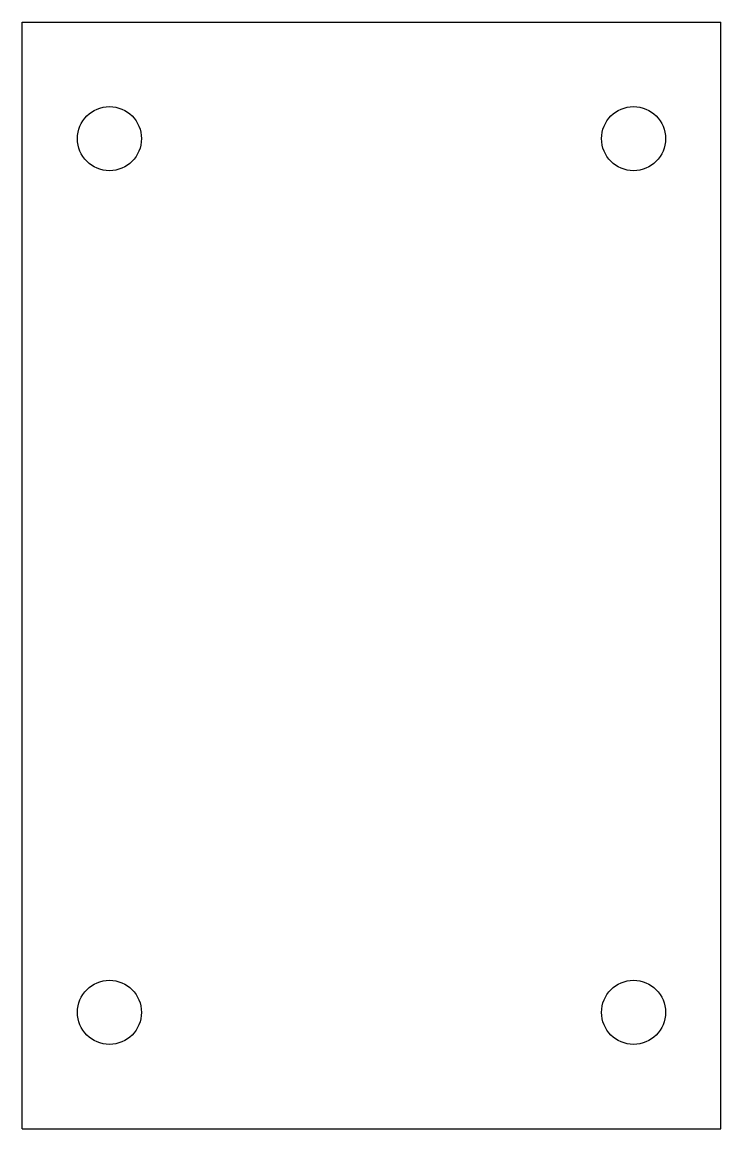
# Model space of a CAD drawing. Header units: millimetres. Extents: x 0 to 120, y -190 to 0.
import ezdxf

# ---------------------------------------------------------------- set-up
doc = ezdxf.new("R2010")
doc.units = ezdxf.units.MM
doc.layers.add('flat', color=7, linetype='CONTINUOUS')

msp = doc.modelspace()

# ---------------------------------------------------------------- linework, layer by layer
at = {"layer": 'flat'}
for p, q in [((0, -190), (0, 0)), ((0, 0), (120, 0)), ((120, -190), (120, 0)), ((0, -190), (120, -190))]:
    msp.add_line(p, q, dxfattribs=at)
for centre in [(15, -20), (105, -20), (15, -170), (105, -170)]:
    msp.add_circle(centre, 5.5, dxfattribs=at)

doc.saveas('drawing.dxf')
